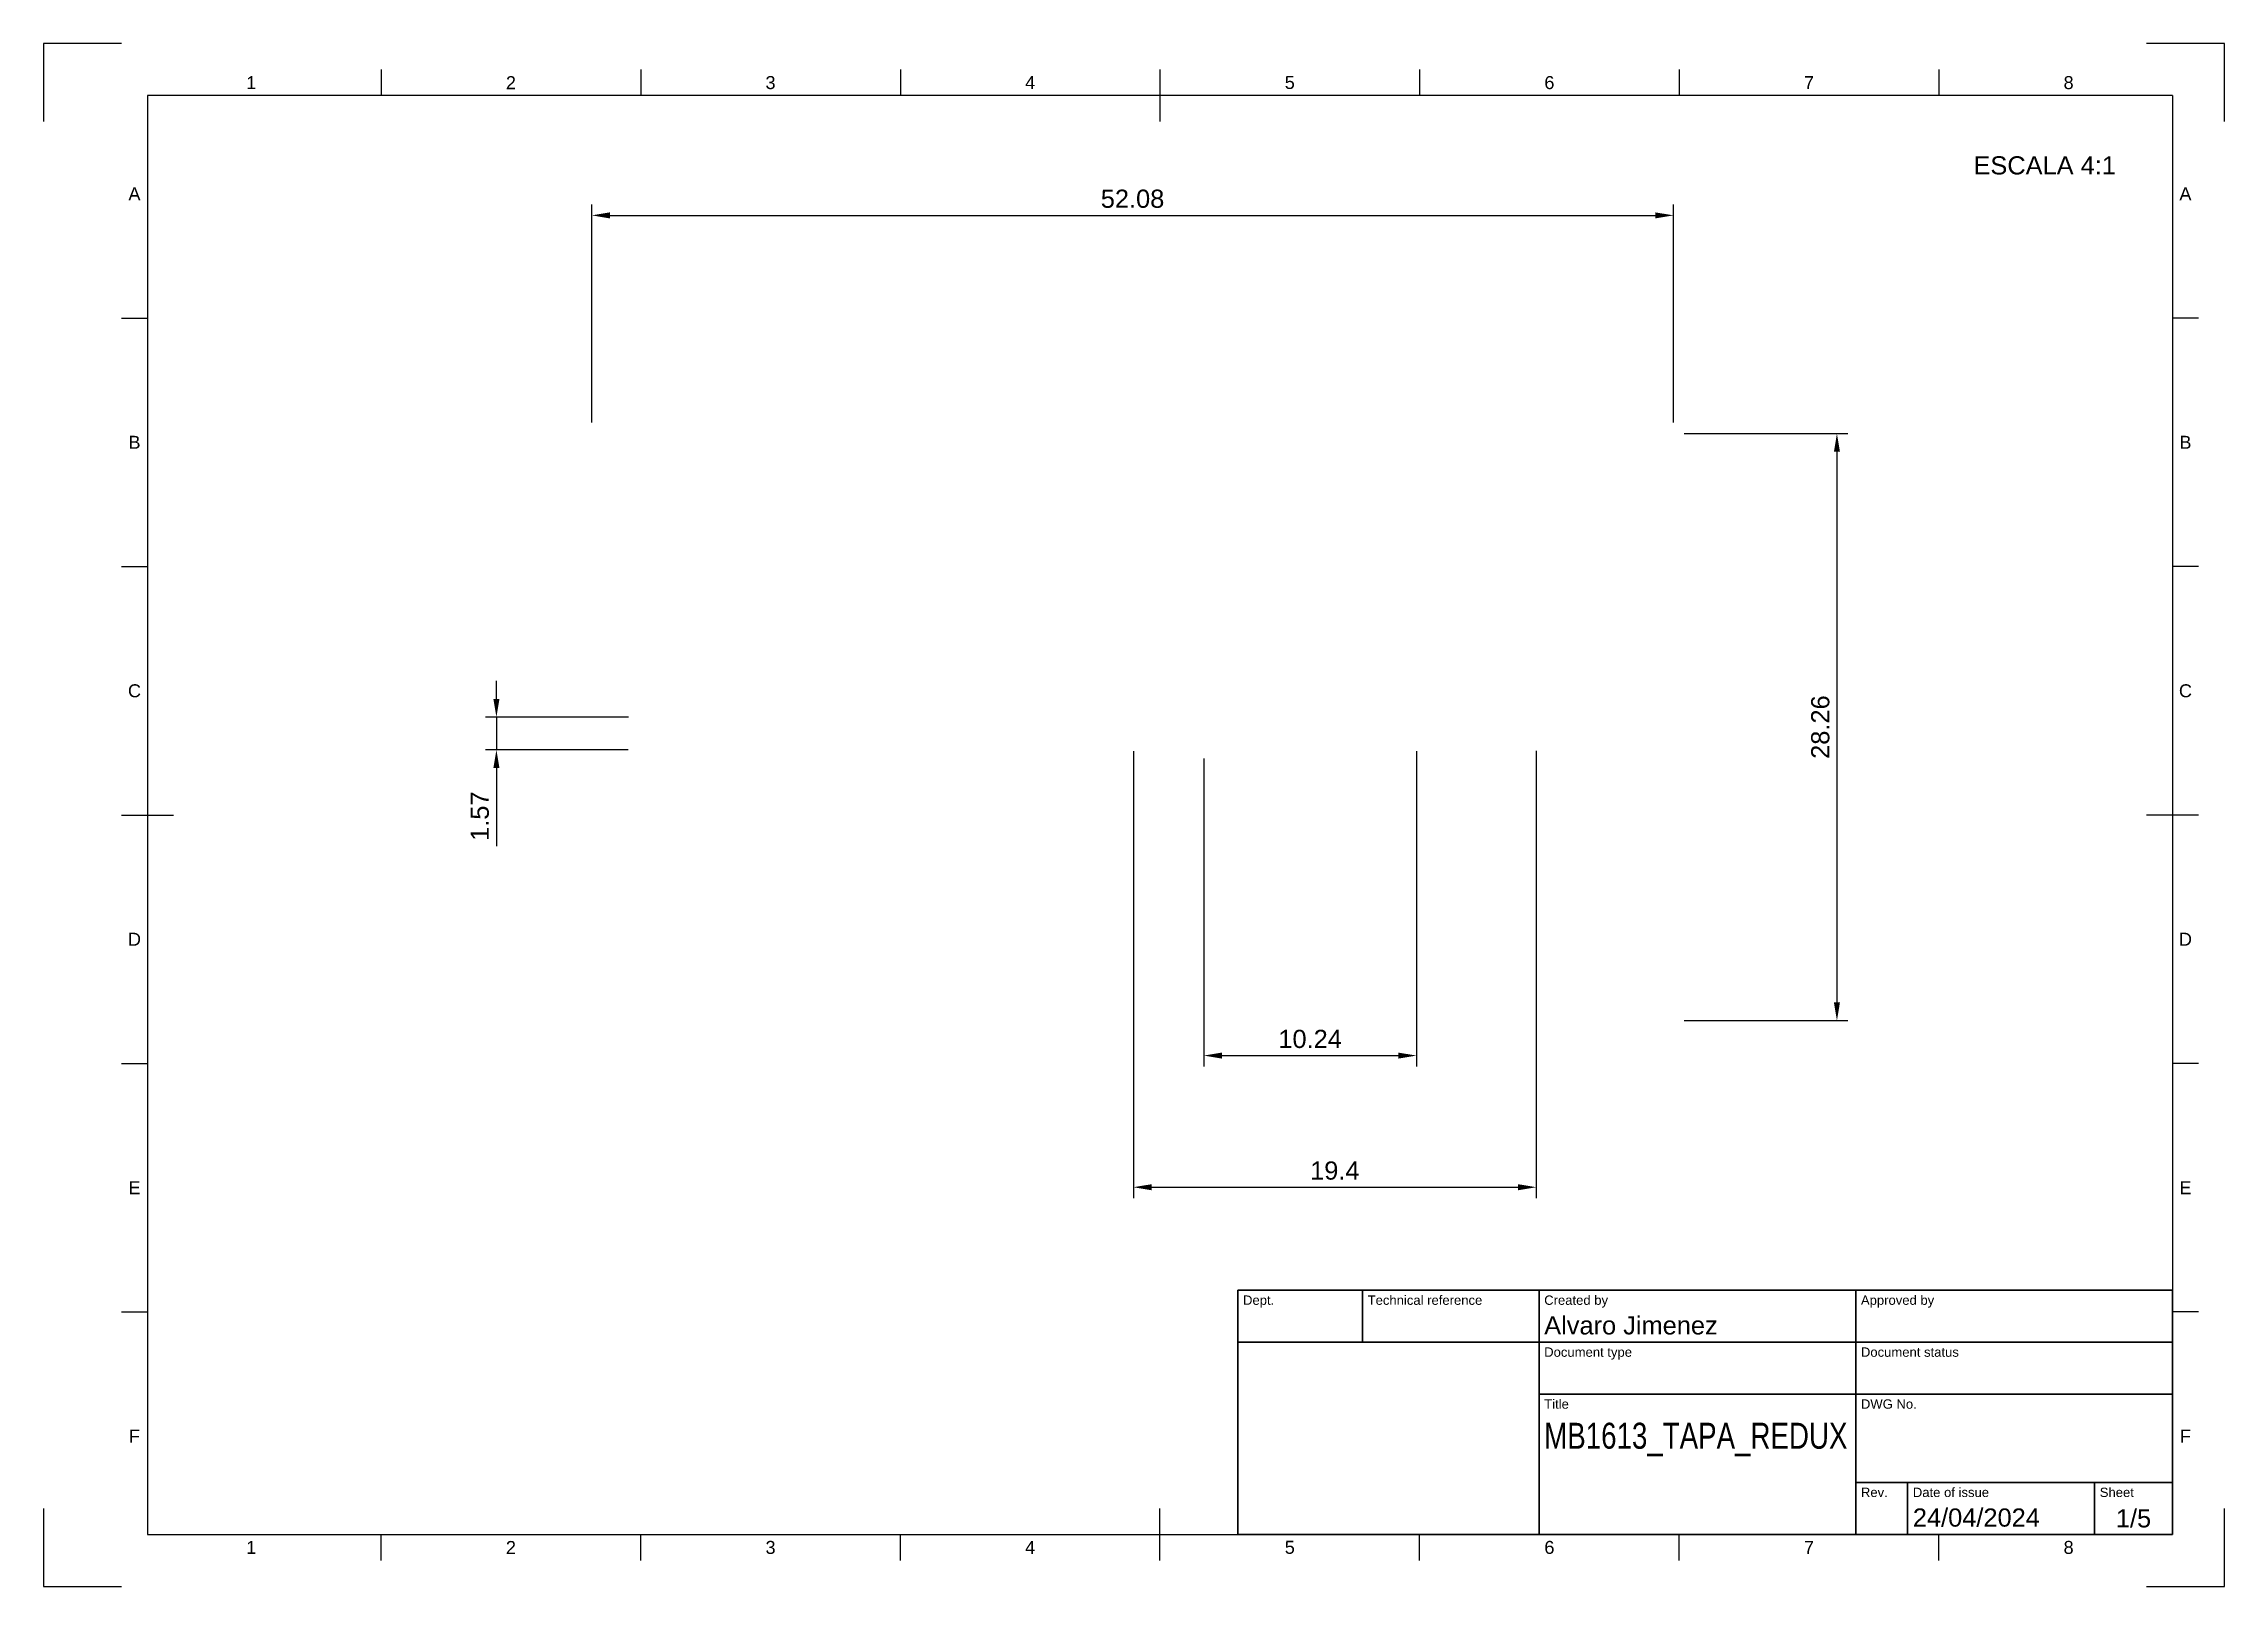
# Paper-space layout 'Plano1' of a CAD drawing. Header units: millimetres. Extents: x 0 to 420, y 0 to 297.
import ezdxf
from ezdxf.enums import TextEntityAlignment as Align

# ---------------------------------------------------------------- set-up
doc = ezdxf.new("R2010")
doc.units = ezdxf.units.MM
doc.header["$LTSCALE"] = 0.75
for name, color, linetype, lineweight in [('BORDER', 7, 'Continuous', 25), ('FD_Dimensions', 7, 'Continuous', 25), ('Notes', 7, 'Continuous', 25), ('TITLEBLOCK', 7, 'Continuous', 35)]:
    doc.layers.add(name, color=color, linetype=linetype, lineweight=lineweight)
doc.styles.add('FusionTitle', font='arial.ttf')
doc.styles.get("Standard").update_dxf_attribs({"font": 'arial.ttf'})
doc.dimstyles.new('Dim-ISO-25', dxfattribs={"dimtxt": 3.5, "dimasz": 3.5, "dimexe": 2.1, "dimexo": 2.1, "dimgap": 1.4, "dimtad": 1, "dimzin": 12, "dimdsep": 46, "dimtxsty": 'Standard', "dimcen": 0, "dimazin": 3, "dimtp": 0.1, "dimtm": 0.1, "dimtfac": 0.714286, "dimtmove": 0, "dimatfit": 3, "dimfxl": 1, "dimtzin": 12, "dimarcsym": 0})

# ---------------------------------------------------------------- blocks, each defined once
blk = doc.blocks.new('ISO_A3_SHEET')
at = {"layer": 'BORDER'}
for p, q in [((65, 292), (65, 287)), ((115, 292), (115, 287)), ((165, 292), (165, 287)), ((215, 292), (215, 282)), ((265, 292), (265, 287)), ((315, 292), (315, 287)), ((365, 292), (365, 287)), ((410, 287), (20, 287)), ((20, 287), (20, 10)), ((410, 287), (410, 10)), ((15, 244.16666), (20, 244.16666)), ((415, 244.16666), (410, 244.16666)), ((15, 196.33333), (20, 196.33333)), ((415, 196.33333), (410, 196.33333)), ((15, 148.5), (25, 148.5)), ((415, 148.5), (405, 148.5)), ((15, 100.66667), (20, 100.66667)), ((415, 100.66667), (410, 100.66667)), ((15, 52.83334), (20, 52.83334)), ((415, 52.83334), (410, 52.83334)), ((215, 5), (215, 15)), ((20, 10), (410, 10)), ((65, 5), (65, 10)), ((115, 5), (115, 10)), ((165, 5), (165, 10)), ((265, 5), (265, 10)), ((315, 5), (315, 10)), ((365, 5), (365, 10))]:
    blk.add_line(p, q, dxfattribs=at)
at = {"layer": 'Defpoints'}
for p, q in [((15, 297), (0, 297)), ((0, 297), (0, 282)), ((420, 297), (405, 297)), ((420, 282), (420, 297)), ((0, 15), (0, 0)), ((420, 0), (420, 15)), ((0, 0), (15, 0)), ((405, 0), (420, 0))]:
    blk.add_line(p, q, dxfattribs=at)
at = {"layer": 'BORDER', "style": 'FusionTitle'}
for s, p in [('1', (40, 289.5)), ('2', (90, 289.5)), ('3', (140, 289.5)), ('4', (190, 289.5)), ('5', (240, 289.5)), ('6', (290, 289.5)), ('7', (340, 289.5)), ('8', (390, 289.5)), ('A', (17.5, 268.08333)), ('A', (412.5, 268.08333)), ('B', (17.5, 220.25)), ('B', (412.5, 220.25)), ('C', (17.5, 172.41667)), ('C', (412.5, 172.41667)), ('D', (17.5, 124.58334)), ('D', (412.5, 124.58334)), ('E', (17.5, 76.75001)), ('E', (412.5, 76.75001)), ('F', (17.5, 28.91668)), ('F', (412.5, 28.91668)), ('1', (40, 7.5)), ('2', (90, 7.5)), ('3', (140, 7.5)), ('4', (190, 7.5)), ('5', (240, 7.5)), ('6', (290, 7.5)), ('7', (340, 7.5)), ('8', (390, 7.5))]:
    blk.add_text(s, height=2.5, dxfattribs=at).set_placement(p, align=Align.MIDDLE)
blk = doc.blocks.new('ISO_TITLEBLOCK')
at = {"layer": 'TITLEBLOCK'}
for p, q in [((0, 47), (-180, 47)), ((-180, 47), (-180, 0)), ((-156, 37), (-156, 47)), ((-122, 0), (-122, 47)), ((-61, 0), (-61, 47)), ((0, 0), (0, 47)), ((-180, 37), (0, 37)), ((-122, 27), (0, 27)), ((-61, 10), (0, 10)), ((-51, 0), (-51, 10)), ((-15, 0), (-15, 10)), ((-180, 0), (0, 0))]:
    blk.add_line(p, q, dxfattribs=at)
at = {"layer": 'TITLEBLOCK', "style": 'FusionTitle'}
for s, p in [('Dept.', (-179, 46)), ('Technical reference', (-155, 46)), ('Created by', (-121, 46)), ('Approved by', (-60, 46)), ('Document type', (-121, 36)), ('Document status', (-60, 36)), ('Title', (-121, 26)), ('DWG No.', (-60, 26)), ('Rev.', (-60, 9)), ('Date of issue', (-50, 9)), ('Sheet', (-14, 9))]:
    blk.add_text(s, height=1.8, dxfattribs=at).set_placement(p, align=Align.TOP_LEFT)
for tag, height, p in [('DEPT', 3.5, (-179, 42)), ('TECHNICAL_REFERENCE', 3.5, (-155, 42)), ('CREATED_BY', 3.5, (-121, 42)), ('APPROVED_BY', 3.5, (-60, 42)), ('DOCUMENT_TYPE', 3.5, (-121, 32)), ('DOCUMENT_STATUS', 3.5, (-60, 32)), ('TITLE_1', 5, (-121, 21.5)), ('TITLE_2', 5, (-121, 14)), ('TITLE_3', 5, (-121, 6.5)), ('DATE_OF_ISSUE', 3.5, (-50, 5))]:
    blk.add_attdef(tag, text='', height=height, dxfattribs=at).set_placement(p, align=Align.TOP_LEFT)
for tag, p in [('CREATED_DATE', (-62, 42)), ('APPROVED_DATE', (-0.99, 42))]:
    blk.add_attdef(tag, text='', height=3.5, dxfattribs=at).set_placement(p, align=Align.TOP_RIGHT)
for tag, height, p in [('DRAWING_NUMBER', 5, (-30.5, 19.75)), ('REV', 3.5, (-56, 4.85)), ('SHEET', 3.5, (-7.5, 4.85))]:
    blk.add_attdef(tag, text='', height=height, dxfattribs=at).set_placement(p, align=Align.TOP_CENTER)
blk = doc.blocks.new('*D23')
at = {"layer": 'Defpoints', "color": 0, "transparency": 16777216}
for p in [(313.88, 263.94), (105.56, 221.94), (313.88, 221.94)]:
    blk.add_point(p, dxfattribs=at)
at = {"layer": 'FD_Dimensions', "color": 0, "lineweight": -2, "transparency": 16777216}
for p, q in [((105.56, 224.04), (105.56, 266.04)), ((313.88, 224.04), (313.88, 266.04)), ((109.06, 263.94), (310.38, 263.94))]:
    blk.add_line(p, q, dxfattribs=at)
at = {"layer": 'FD_Dimensions', "color": 0, "transparency": 16777216}
for points in [[(109.06, 264.52), (109.06, 263.35), (105.56, 263.94)], [(310.38, 264.52), (310.38, 263.35), (313.88, 263.94)]]:
    blk.add_solid(points, dxfattribs=at)
at = {"layer": 'FD_Dimensions', "color": 0, "transparency": 16777216, "insert": (209.72, 267.12), "char_height": 3.5, "attachment_point": 5}
blk.add_mtext('52.08', dxfattribs=at)
blk = doc.blocks.new('*D24')
at = {"layer": 'Defpoints', "color": 0, "transparency": 16777216}
for p in [(313.88, 221.94), (313.88, 108.91), (345.38, 108.91)]:
    blk.add_point(p, dxfattribs=at)
at = {"layer": 'FD_Dimensions', "color": 0, "lineweight": -2, "transparency": 16777216}
for p, q in [((315.98, 221.94), (347.48, 221.94)), ((345.38, 218.44), (345.38, 112.41)), ((315.98, 108.91), (347.48, 108.91))]:
    blk.add_line(p, q, dxfattribs=at)
at = {"layer": 'FD_Dimensions', "color": 0, "transparency": 16777216}
for points in [[(344.8, 218.44), (345.96, 218.44), (345.38, 221.94)], [(344.8, 112.41), (345.96, 112.41), (345.38, 108.91)]]:
    blk.add_solid(points, dxfattribs=at)
at = {"layer": 'FD_Dimensions', "color": 0, "transparency": 16777216, "insert": (342.19, 165.42), "char_height": 3.5, "attachment_point": 5, "rotation": 90}
blk.add_mtext('28.26', dxfattribs=at)
blk = doc.blocks.new('*D25')
at = {"layer": 'Defpoints', "color": 0, "transparency": 16777216}
for p in [(223.44, 161.48), (264.41, 162.91), (264.41, 102.18)]:
    blk.add_point(p, dxfattribs=at)
at = {"layer": 'FD_Dimensions', "color": 0, "lineweight": -2, "transparency": 16777216}
for p, q in [((264.41, 160.81), (264.41, 100.08)), ((223.44, 159.38), (223.44, 100.08)), ((226.94, 102.18), (260.91, 102.18))]:
    blk.add_line(p, q, dxfattribs=at)
at = {"layer": 'FD_Dimensions', "color": 0, "transparency": 16777216}
for points in [[(226.94, 102.76), (226.94, 101.6), (223.44, 102.18)], [(260.91, 102.76), (260.91, 101.6), (264.41, 102.18)]]:
    blk.add_solid(points, dxfattribs=at)
at = {"layer": 'FD_Dimensions', "color": 0, "transparency": 16777216, "insert": (243.92, 105.37), "char_height": 3.5, "attachment_point": 5}
blk.add_mtext('10.24', dxfattribs=at)
blk = doc.blocks.new('*D27')
at = {"layer": 'Defpoints', "color": 0, "transparency": 16777216}
for p in [(209.88, 162.91), (287.48, 162.94), (287.48, 76.84)]:
    blk.add_point(p, dxfattribs=at)
at = {"layer": 'FD_Dimensions', "color": 0, "lineweight": -2, "transparency": 16777216}
for p, q in [((209.88, 160.81), (209.88, 74.74)), ((287.48, 160.84), (287.48, 74.74)), ((213.38, 76.84), (283.98, 76.84))]:
    blk.add_line(p, q, dxfattribs=at)
at = {"layer": 'FD_Dimensions', "color": 0, "transparency": 16777216}
for points in [[(213.38, 77.42), (213.38, 76.26), (209.88, 76.84)], [(283.98, 77.42), (283.98, 76.26), (287.48, 76.84)]]:
    blk.add_solid(points, dxfattribs=at)
at = {"layer": 'FD_Dimensions', "color": 0, "transparency": 16777216, "insert": (248.68, 80.03), "char_height": 3.5, "attachment_point": 5}
blk.add_mtext('19.4', dxfattribs=at)
blk = doc.blocks.new('*D28')
at = {"layer": 'Defpoints', "color": 0, "transparency": 16777216}
for p in [(114.76, 167.33), (87.21, 161.05), (114.7, 161.05)]:
    blk.add_point(p, dxfattribs=at)
at = {"layer": 'FD_Dimensions', "color": 0, "lineweight": -2, "transparency": 16777216}
for p, q in [((87.21, 170.83), (87.21, 174.33)), ((112.66, 167.33), (85.11, 167.33)), ((87.21, 167.33), (87.21, 161.05)), ((112.6, 161.05), (85.11, 161.05)), ((87.21, 157.55), (87.21, 142.49))]:
    blk.add_line(p, q, dxfattribs=at)
at = {"layer": 'FD_Dimensions', "color": 0, "transparency": 16777216}
for points in [[(86.62, 170.83), (87.79, 170.83), (87.21, 167.33)], [(86.62, 157.55), (87.79, 157.55), (87.21, 161.05)]]:
    blk.add_solid(points, dxfattribs=at)
at = {"layer": 'FD_Dimensions', "color": 0, "transparency": 16777216, "insert": (84.02, 148.27), "char_height": 3.5, "attachment_point": 5, "rotation": 90}
blk.add_mtext('1.57', dxfattribs=at)

psp = doc.layouts.new('Plano1')

# ---------------------------------------------------------------- block references
at = {"layer": 'BORDER'}
psp.add_blockref('ISO_A3_SHEET', (0, 0), dxfattribs=at)
at = {"layer": 'TITLEBLOCK'}
ref = psp.add_blockref('ISO_TITLEBLOCK', (410, 10), dxfattribs=at)
ref.add_attrib('DATE_OF_ISSUE', '24/04/2024', dxfattribs={"height": 3.5, "style": 'FusionTitle'}).set_placement((360, 15), align=Align.TOP_LEFT)
ref.add_attrib('SHEET', '1/5', dxfattribs={"height": 3.5, "style": 'FusionTitle'}).set_placement((402.5, 14.85), align=Align.TOP_CENTER)
ref.add_attrib('TITLE_1', 'MB1613_TAPA_REDUX', dxfattribs={"height": 5, "style": 'FusionTitle', "width": 0.763745}).set_placement((289, 31.5), align=Align.TOP_LEFT)
ref.add_attrib('CREATED_BY', 'Alvaro Jimenez', dxfattribs={"height": 3.5, "style": 'FusionTitle'}).set_placement((289, 52), align=Align.TOP_LEFT)

# ---------------------------------------------------------------- texts
at = {"layer": 'Notes', "insert": (371.673, 275.315), "char_height": 3.5, "attachment_point": 1}
psp.add_mtext_dynamic_manual_height_columns('ESCALA 4:1', width=35.96005, gutter_width=17.5, heights=[0], dxfattribs=at)

# ---------------------------------------------------------------- dimensions: what is measured, and where the dimension line sits
at = {"layer": 'FD_Dimensions'}
for base, p1, p2, picture, middle in [((313.882, 263.937), (105.562, 221.937), (313.882, 221.937), '*D23', (209.722, 267.124)), ((287.482, 76.838), (209.882, 162.909), (287.482, 162.941), '*D27', (248.682, 80.025)), ((264.411, 102.178), (223.436, 161.479), (264.411, 162.909), '*D25', (243.924, 105.366))]:
    dim = psp.add_linear_dim(base=base, p1=p1, p2=p2, dimstyle='Dim-ISO-25', override={"dimlfac": -0.25, "dimclrd": 0, "dimclre": 0}, dxfattribs=at)
    dim.commit()
    dim.dimension.update_dxf_attribs({"geometry": picture, "text_midpoint": middle})
for base, p1, p2, picture, middle in [((345.382, 108.909), (313.882, 221.937), (313.882, 108.909), '*D24', (342.195, 165.423)), ((87.207, 161.049), (114.758, 167.326), (114.695, 161.049), '*D28', (84.019, 148.268))]:
    dim = psp.add_linear_dim(base=base, p1=p1, p2=p2, angle=90, dimstyle='Dim-ISO-25', override={"dimlfac": -0.25, "dimclrd": 0, "dimclre": 0}, dxfattribs=at)
    dim.commit()
    dim.dimension.update_dxf_attribs({"geometry": picture, "text_midpoint": middle})

doc.saveas('drawing.dxf')
